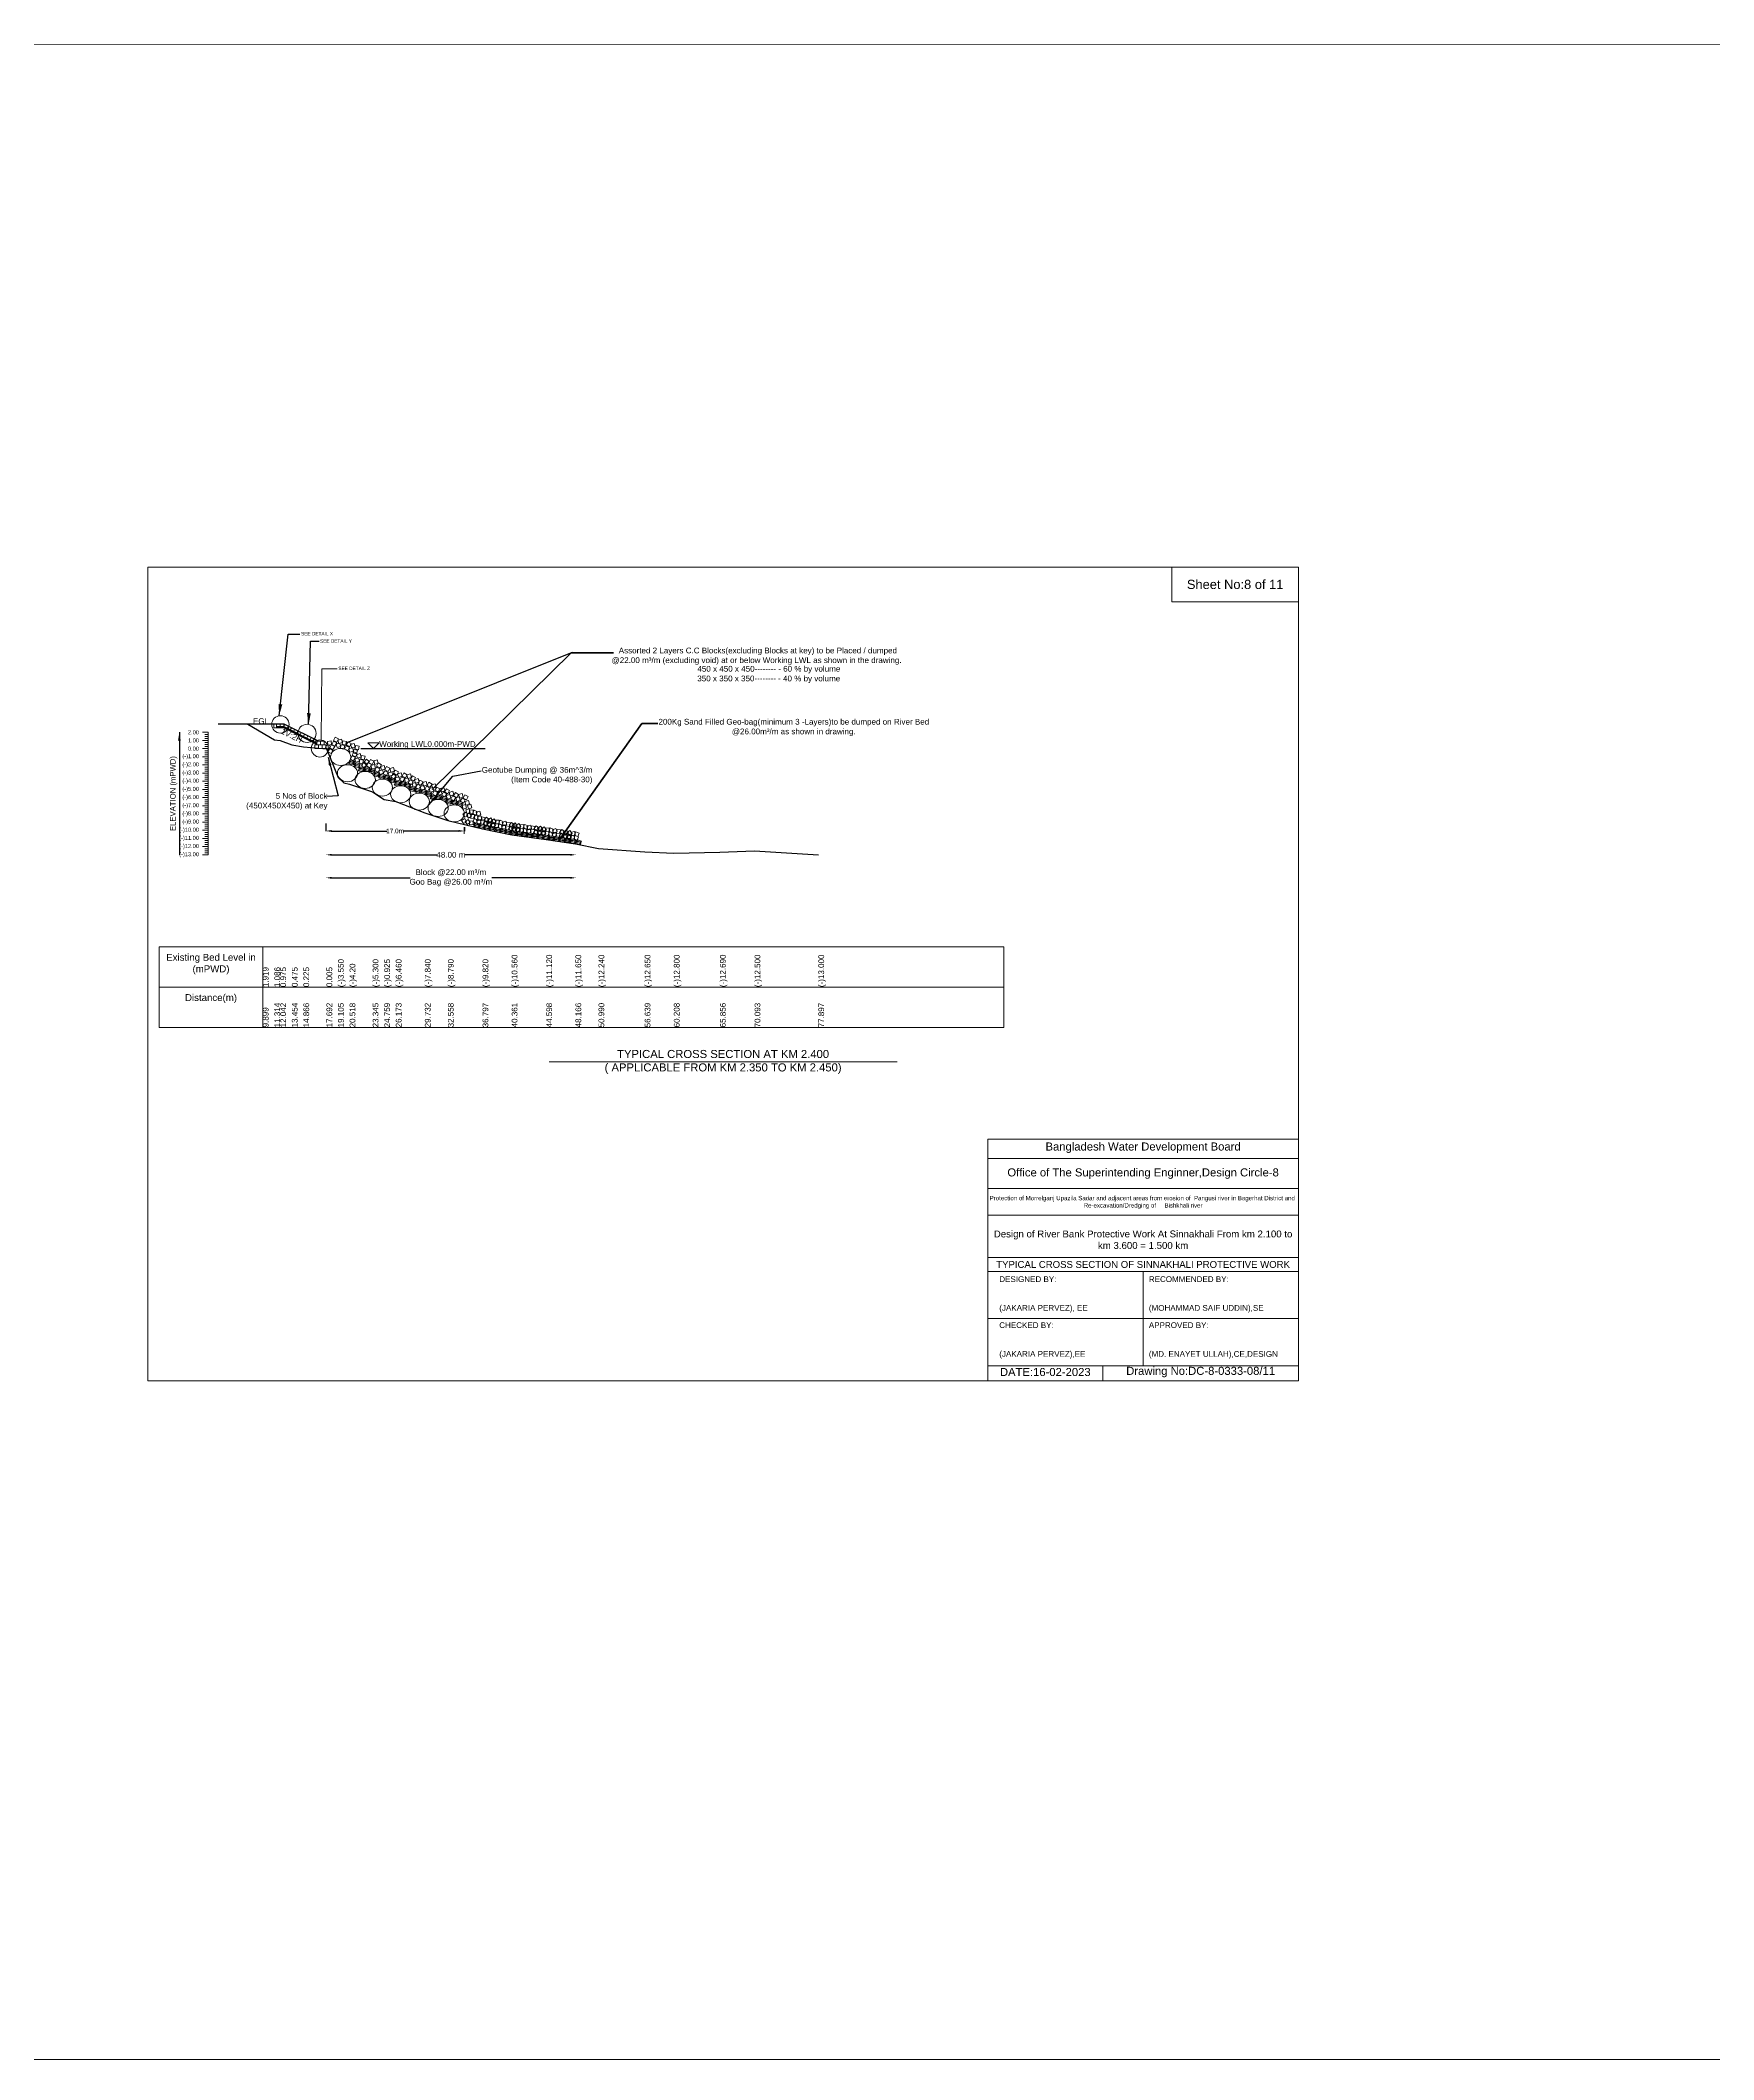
# Model space of a CAD drawing. Header units: inches. Extents: x 66615 to 414904, y -29123 to 90068.
# Drawn here: x 207456 to 221996, y -29123 to -11572 of the extents above; entities that cross this region are included whole.
import ezdxf

# ---------------------------------------------------------------- set-up
doc = ezdxf.new("R2010")
doc.units = ezdxf.units.IN
doc.header["$LTSCALE"] = 7
doc.header["$MEASUREMENT"] = 0
doc.header["$PDMODE"] = 3
for name, color, linetype, lineweight in [('Cross section Data Border', 7, 'Continuous', 9), ('Cross Section Labels', 7, 'Continuous', 9), ('Existing_Bed_Level for Xsection', 7, 'Continuous', 25), ('Long Section Labels', 7, 'Continuous', 9)]:
    doc.layers.add(name, color=color, linetype=linetype, lineweight=lineweight)
doc.styles.get("Standard").update_dxf_attribs({"font": 'arial.ttf'})
doc.dimstyles.new('Appron Lebeling Style', dxfattribs={"dimtxt": 50, "dimasz": 50, "dimexe": 0.18, "dimexo": 0.0625, "dimgap": 0.09, "dimtad": 0, "dimtih": 1, "dimtoh": 1, "dimdec": 4, "dimzin": 0, "dimdsep": 46, "dimtxsty": 'Standard', "dimcen": 0.09, "dimse1": 1, "dimse2": 1, "dimadec": 0, "dimazin": 0, "dimtfac": 1, "dimtdec": 4, "dimtofl": 0, "dimtmove": 0, "dimatfit": 3, "dimfxl": 1, "dimtolj": 1, "dimtzin": 0, "dimarcsym": 0})
doc.dimstyles.get("Standard").update_dxf_attribs({"dimtxt": 0.18, "dimasz": 0.18, "dimexe": 0.18, "dimexo": 0.0625, "dimgap": 0.09, "dimtad": 0, "dimtih": 1, "dimtoh": 1, "dimdec": 4, "dimzin": 0, "dimdsep": 46, "dimtxsty": 'Standard', "dimcen": 0.09, "dimadec": 0, "dimazin": 0, "dimtfac": 1, "dimtdec": 4, "dimtofl": 0, "dimtmove": 0, "dimatfit": 3, "dimfxl": 1, "dimtolj": 1, "dimtzin": 0, "dimarcsym": 0})

# ---------------------------------------------------------------- blocks, each defined once
blk = doc.blocks.new('*D7')
at = {"layer": 'Cross Section Labels', "color": 0, "lineweight": -2}
for p, q in [((209987, -18651), (210900, -18651)), ((212060, -18651), (211147, -18651))]:
    blk.add_line(p, q, dxfattribs=at)
at = {"layer": 'Cross Section Labels', "color": 0}
for points in [[(209987, -18643), (209987, -18659), (209937, -18651)], [(212060, -18643), (212060, -18659), (212110, -18651)]]:
    blk.add_solid(points, dxfattribs=at)
at = {"layer": 'Defpoints', "color": 0}
for p in [(209937, -17728), (212110, -18556), (212110, -18651)]:
    blk.add_point(p, dxfattribs=at)
at = {"layer": 'Cross Section Labels', "color": 0, "insert": (211023, -18651), "char_height": 50, "attachment_point": 5}
blk.add_mtext('\\A1;48.00 m', dxfattribs=at)
blk = doc.blocks.new('*D8')
at = {"layer": 'Cross Section Labels', "color": 0, "lineweight": -2}
for p, q in [((209987, -18851), (210668, -18851)), ((212060, -18851), (211379, -18851))]:
    blk.add_line(p, q, dxfattribs=at)
at = {"layer": 'Cross Section Labels', "color": 0}
for points in [[(209987, -18843), (209987, -18859), (209937, -18851)], [(212060, -18843), (212060, -18859), (212110, -18851)]]:
    blk.add_solid(points, dxfattribs=at)
at = {"layer": 'Defpoints', "color": 0}
for p in [(209937, -17728), (212110, -18556), (212110, -18851)]:
    blk.add_point(p, dxfattribs=at)
at = {"layer": 'Cross Section Labels', "color": 0, "insert": (211023, -18851), "char_height": 50, "attachment_point": 5}
blk.add_mtext('\\A1;Block @22.00 m³/m ^JGoo Bag @26.00 m³/m ', dxfattribs=at)
blk = doc.blocks.new('*D38')
at = {"layer": 'Defpoints', "color": 0}
for p in [(209937, -18378), (211140, -18411), (211140, -18444)]:
    blk.add_point(p, dxfattribs=at)
at = {"layer": 'Long Section Labels', "color": 0, "lineweight": -2}
for p, q in [((209937, -18378), (209937, -18444)), ((211140, -18411), (211140, -18444)), ((209987, -18444), (210466, -18444)), ((211090, -18444), (210611, -18444))]:
    blk.add_line(p, q, dxfattribs=at)
at = {"layer": 'Long Section Labels', "color": 0}
for points in [[(209987, -18435), (209987, -18452), (209937, -18444)], [(211090, -18435), (211090, -18452), (211140, -18444)]]:
    blk.add_solid(points, dxfattribs=at)
at = {"layer": 'Long Section Labels', "color": 0, "insert": (210538, -18444), "char_height": 40, "attachment_point": 5}
blk.add_mtext('\\A1;17.0m', dxfattribs=at)

msp = doc.modelspace()

# ---------------------------------------------------------------- linework, layer by layer
at = {"layer": 'Cross section Data Border'}
msp.add_lwpolyline([(208488.48281, -19451.00002), (215828.98875, -19451.00002), (215828.98875, -20151.00002), (208488.48281, -20151.00002)], close=True, dxfattribs=at)
for points in [[(209388.48281, -19451.00002), (209388.48281, -20151.00002)], [(208488.48281, -19801.00002), (215828.98875, -19801.00002)]]:
    msp.add_lwpolyline(points, dxfattribs=at)
at = {"layer": 'Cross Section Labels'}
for points in [[(208388.48281, -16151.00002), (218388.48281, -16151.00002), (218388.48281, -23222.00002), (208388.48281, -23222.00002)], [(217288.48281, -16151.00002), (218388.48281, -16151.00002), (218388.48281, -16451.00002), (217288.48281, -16451.00002)], [(210349.97586, -17728.00002), (210399.97586, -17678.00002), (210299.97586, -17678.00002)]]:
    msp.add_lwpolyline(points, close=True, dxfattribs=at)
for points in [[(209896.03652, -17649.99531), (209901.95481, -17034.74337), (210034.47737, -17034.87811)], [(211876.48281, -20451.00002), (213388.48281, -20451.00002), (214900.48281, -20451.00002)], [(215688.48281, -23222.00002), (215688.48281, -21122.00002), (218388.48281, -21122.00002)], [(215688.48281, -21292.00002), (218388.48281, -21292.00002)], [(215688.48281, -21552.00002), (218388.48281, -21552.00002)], [(215688.48281, -21782.00002), (218388.48281, -21782.00002)], [(215688.48281, -22152.00002), (218388.48281, -22152.00002)], [(215688.48281, -22272.00002), (218388.48281, -22272.00002)], [(217038.48281, -22272.00002), (217038.48281, -23092.00002)], [(215688.48281, -22682.00002), (218388.48281, -22682.00002)], [(215688.48281, -23092.00002), (218388.48281, -23092.00002)], [(216688.48281, -23092.00002), (216688.48281, -23222.00002)]]:
    msp.add_lwpolyline(points, dxfattribs=at)
for centre, radius in [((209541.23022, -17517.31806), 75.51259), ((209772.93608, -17595.31502), 78.80143), ((209884.42499, -17727.07279), 74.5334)]:
    msp.add_circle(centre, radius, dxfattribs=at)
at = {"layer": 'Existing_Bed_Level for Xsection'}
for points in [[(209575.27543, -17515.00002), (208999.26031, -17515.00002)], [(209258.17992, -17515.00002), (209488.89197, -17650.89402), (209540.57188, -17658.77502), (209640.82597, -17694.27502), (209741.10955, -17712.02502), (209941.73689, -17728.35502), (210042.07176, -17980.05002), (210092.62082, -18026.20961), (210142.41687, -18038.27002), (210343.13036, -18104.30002), (210443.49608, -18169.64562), (210543.8665, -18186.66002), (210796.60043, -18284.64002), (210997.21119, -18352.09002), (211298.18713, -18425.22002), (211551.24059, -18477.76002), (211852.09131, -18517.52002), (212105.43153, -18555.15002), (212305.92252, -18597.04002), (212707.00251, -18626.15002), (212960.38474, -18636.80002), (213361.3878, -18628.99002), (213662.20716, -18615.50002), (214216.33182, -18651.00002)], [(209873.47543, -17664.10002), (209579.77283, -17517.24872), (209575.27543, -17515.00002), (209570.24718, -17515.00002), (209506.34718, -17515.00002)], [(209506.34718, -17536.30002), (209570.24718, -17536.30002), (209857.50043, -17679.92664)], [(209506.34718, -17543.40002), (209568.5711, -17543.40002), (209857.50043, -17687.86468)], [(210239.31156, -17728.00002), (211321.8236, -17728.00002)]]:
    msp.add_lwpolyline(points, dxfattribs=at)
at = {"layer": 'Long Section Labels'}
msp.add_line((211139.53743, -18411.09449), (211139.53743, -18468.89792), dxfattribs=at)
for points in [[(91231.23993, -11571.79148), (269365.10395, -11625.10647), (269365.10395, -29123.34064), (91231.23993, -29123.34064)], [(209506.34718, -17515.00002), (209485.04718, -17515.00002), (209485.04718, -17546.95002), (209506.34718, -17546.95002)], [(209538.29718, -17515.00002), (209506.34718, -17515.00002), (209506.34718, -17536.30002), (209538.29718, -17536.30002)], [(209570.24718, -17515.00002), (209538.29718, -17515.00002), (209538.29718, -17536.30002), (209570.24718, -17536.30002)], [(209608.34978, -17531.53719), (209579.77283, -17517.24872), (209570.24718, -17536.30002), (209598.82413, -17550.58849)], [(209636.92673, -17545.82567), (209608.34978, -17531.53719), (209598.82413, -17550.58849), (209627.40108, -17564.87696)], [(209665.50368, -17560.11414), (209636.92673, -17545.82567), (209627.40108, -17564.87696), (209655.97803, -17579.16544)], [(209694.08063, -17574.40261), (209665.50368, -17560.11414), (209655.97803, -17579.16544), (209684.55498, -17593.45391)], [(209722.65758, -17588.69109), (209694.08063, -17574.40261), (209684.55498, -17593.45391), (209713.13193, -17607.74239)], [(209751.23452, -17602.97956), (209722.65758, -17588.69109), (209713.13193, -17607.74239), (209741.70887, -17622.03086)], [(209779.81147, -17617.26804), (209751.23452, -17602.97956), (209741.70887, -17622.03086), (209770.28582, -17636.31934)], [(209808.38842, -17631.55651), (209779.81147, -17617.26804), (209770.28582, -17636.31934), (209798.86277, -17650.60781)], [(209836.96537, -17645.84499), (209808.38842, -17631.55651), (209798.86277, -17650.60781), (209827.43972, -17664.89629)], [(209865.54232, -17660.13346), (209836.96537, -17645.84499), (209827.43972, -17664.89629), (209856.01667, -17679.18476)], [(209873.47543, -17696.05002), (209841.52543, -17696.05002), (209841.52543, -17728.00002), (209873.47543, -17728.00002)], [(209889.45043, -17664.10002), (209857.50043, -17664.10002), (209857.50043, -17696.05002), (209889.45043, -17696.05002)], [(209905.42543, -17696.05002), (209873.47543, -17696.05002), (209873.47543, -17728.00002), (209905.42543, -17728.00002)], [(209921.40043, -17664.10002), (209889.45043, -17664.10002), (209889.45043, -17696.05002), (209921.40043, -17696.05002)], [(209937.37543, -17696.05002), (209905.42543, -17696.05002), (209905.42543, -17728.00002), (209937.37543, -17728.00002)], [(209975.80453, -17706.80241), (209947.77124, -17691.47475), (209932.44358, -17719.50804), (209960.47687, -17734.8357)], [(209981.92098, -17661.16706), (209950.26424, -17665.48598), (209954.58316, -17697.14272), (209986.2399, -17692.8238)], [(210013.11526, -17708.47248), (209985.08197, -17693.14482), (209969.75431, -17721.17811), (209997.7876, -17736.50577)], [(210030.87992, -17678.59078), (210002.84664, -17663.26312), (209987.51897, -17691.29641), (210015.55226, -17706.62407)], [(210046.06631, -17643.58576), (210018.03303, -17628.2581), (210002.70536, -17656.29139), (210030.73865, -17671.61905)], [(210056.3627, -17679.4377), (210025.6983, -17688.40972), (210034.67033, -17719.07412), (210065.33472, -17710.10209)], [(210071.54909, -17644.43268), (210040.88469, -17653.40471), (210049.85672, -17684.0691), (210080.52111, -17675.09708)], [(210100.56923, -17701.95109), (210069.52255, -17694.40748), (210061.97894, -17725.45416), (210093.02562, -17732.99777)], [(210115.75562, -17666.94607), (210084.70894, -17659.40246), (210077.16533, -17690.44915), (210108.21201, -17697.99275)], [(210141.83299, -17718.63124), (210113.79971, -17703.30358), (210098.47204, -17731.33687), (210126.50533, -17746.66453)], [(210157.01938, -17683.62622), (210128.9861, -17668.29856), (210113.65843, -17696.33185), (210141.69172, -17711.65951)], [(210167.31577, -17719.47815), (210136.65137, -17728.45018), (210145.6234, -17759.11458), (210176.28779, -17750.14255)], [(210182.50216, -17684.47313), (210151.83776, -17693.44516), (210160.80979, -17724.10956), (210191.47418, -17715.13753)], [(210226.70869, -17706.98652), (210195.66201, -17699.44292), (210188.1184, -17730.4896), (210219.16508, -17738.03321)], [(209997.92887, -17743.4775), (209969.89558, -17728.14984), (209954.56792, -17756.18313), (209982.60121, -17771.51079)], [(210193.37267, -17805.86223), (210165.33938, -17790.53457), (210150.01172, -17818.56786), (210178.04501, -17833.89552)], [(210208.55906, -17770.85721), (210180.52577, -17755.52955), (210165.19811, -17783.56284), (210193.2314, -17798.8905)], [(210211.5223, -17741.99154), (210180.47562, -17734.44794), (210172.93201, -17765.49462), (210203.97869, -17773.03823)], [(210218.85544, -17806.70914), (210188.19104, -17815.68117), (210197.16307, -17846.34557), (210227.82747, -17837.37354)], [(210234.04183, -17771.70412), (210203.37743, -17780.67615), (210212.34946, -17811.34055), (210243.01386, -17802.36852)], [(210263.06197, -17829.22253), (210232.01529, -17821.67893), (210224.47169, -17852.72561), (210255.51837, -17860.26922)], [(210278.24836, -17794.21752), (210247.20168, -17786.67391), (210239.65808, -17817.72059), (210270.70476, -17825.2642)], [(210289.86955, -17872.04156), (210266.74093, -17849.99911), (210244.69848, -17873.12773), (210267.82709, -17895.17018)], [(210313.24813, -17840.39486), (210290.11951, -17818.35241), (210268.07706, -17841.48102), (210291.20568, -17863.52347)], [(210333.42124, -17866.02924), (210305.38795, -17850.70158), (210290.06029, -17878.73487), (210318.09358, -17894.06253)], [(210353.34338, -17837.83524), (210325.31009, -17822.50758), (210309.98243, -17850.54087), (210338.01572, -17865.86853)], [(210358.90401, -17866.87615), (210328.23962, -17875.84818), (210337.21164, -17906.51258), (210367.87604, -17897.54055)], [(210383.4352, -17824.87051), (210352.7708, -17833.84254), (210361.74283, -17864.50694), (210392.40722, -17855.53491)], [(210405.70431, -17904.38579), (210377.67102, -17889.05813), (210362.34336, -17917.09142), (210390.37665, -17932.41908)], [(210420.2402, -17868.08909), (210392.20691, -17852.76143), (210376.87925, -17880.79472), (210404.91254, -17896.12238)], [(210442.71104, -17875.70471), (210412.04664, -17884.67674), (210421.01867, -17915.34114), (210451.68307, -17906.36911)], [(210492.28882, -17898.64972), (210464.25553, -17883.32206), (210448.92787, -17911.35535), (210476.96116, -17926.68301)], [(210522.9837, -17892.46373), (210492.3193, -17901.43576), (210501.29133, -17932.10016), (210531.95573, -17923.12813)], [(210428.17515, -17912.00141), (210397.51075, -17920.97344), (210406.48278, -17951.63784), (210437.14717, -17942.66581)], [(210477.75293, -17934.94642), (210449.71964, -17919.61876), (210434.39198, -17947.65205), (210462.42527, -17962.97971)], [(210508.44781, -17928.76043), (210477.78341, -17937.73246), (210486.75544, -17968.39686), (210517.41983, -17959.42483)], [(210546.6751, -17963.32459), (210518.64181, -17947.99693), (210503.31415, -17976.03022), (210531.34744, -17991.35788)], [(210567.76, -17929.44335), (210539.72671, -17914.11569), (210524.39905, -17942.14898), (210552.43234, -17957.47664)], [(210570.00445, -17971.85323), (210539.34006, -17980.82526), (210548.31208, -18011.48966), (210578.97648, -18002.51763)], [(210591.08936, -17937.97199), (210560.42496, -17946.94402), (210569.39699, -17977.60842), (210600.06138, -17968.63639)], [(210621.91115, -17988.54952), (210593.87786, -17973.22185), (210578.5502, -18001.25514), (210606.58349, -18016.5828)], [(210642.99605, -17954.66827), (210614.96276, -17939.34061), (210599.6351, -17967.3739), (210627.66839, -17982.70156)], [(210649.97558, -17981.83785), (210619.31118, -17990.80988), (210628.28321, -18021.47428), (210658.94761, -18012.50225)], [(210671.06048, -17947.95661), (210640.39609, -17956.92864), (210649.36812, -17987.59303), (210680.03251, -17978.62101)], [(210695.19842, -18013.19424), (210667.16513, -17997.86658), (210651.83747, -18025.89987), (210679.87076, -18041.22753)], [(210716.28333, -17979.313), (210688.25004, -17963.98534), (210672.92238, -17992.01863), (210700.95567, -18007.34629)], [(210716.24359, -18022.84259), (210685.57919, -18031.81462), (210694.55122, -18062.47901), (210725.21561, -18053.50699)], [(210737.32849, -17988.96135), (210706.66409, -17997.93338), (210715.63612, -18028.59777), (210746.30052, -18019.62575)], [(210759.54407, -18051.75748), (210731.51078, -18036.42982), (210716.18312, -18064.46311), (210744.21641, -18079.79077)], [(210780.62898, -18017.87624), (210752.59569, -18002.54858), (210737.26803, -18030.58187), (210765.30132, -18045.90953)], [(210786.43897, -18048.55142), (210755.77457, -18057.52345), (210764.7466, -18088.18784), (210795.41099, -18079.21581)], [(210807.52387, -18014.67018), (210776.85947, -18023.64221), (210785.8315, -18054.3066), (210816.4959, -18045.33457)], [(210838.51303, -18069.8703), (210810.47974, -18054.54264), (210795.15208, -18082.57593), (210823.18537, -18097.90359)], [(210859.59794, -18035.98906), (210831.56465, -18020.6614), (210816.23699, -18048.69468), (210844.27027, -18064.02235)], [(210865.40792, -18066.66423), (210834.74353, -18075.63626), (210843.71555, -18106.30066), (210874.37995, -18097.32863)], [(210886.49283, -18032.78299), (210855.82843, -18041.75502), (210864.80046, -18072.41942), (210895.46485, -18063.44739)], [(210928.03833, -18076.88937), (210900.00504, -18061.5617), (210884.67738, -18089.59499), (210912.71067, -18104.92265)], [(210961.9491, -18064.56505), (210931.2847, -18073.53708), (210940.25673, -18104.20147), (210970.92113, -18095.22945)], [(211011.68341, -18091.72687), (210983.65012, -18076.39921), (210968.32246, -18104.4325), (210996.35575, -18119.76016)], [(210906.95342, -18110.77061), (210878.92013, -18095.44294), (210863.59247, -18123.47623), (210891.62576, -18138.80389)], [(210936.77284, -18092.95733), (210906.10844, -18101.92936), (210915.08047, -18132.59375), (210945.74487, -18123.62172)], [(210986.50715, -18120.11915), (210958.47386, -18104.79149), (210943.1462, -18132.82478), (210971.17949, -18148.15244)], [(211013.98681, -18127.43043), (210983.32241, -18136.40246), (210992.29444, -18167.06685), (211022.95884, -18158.09483)], [(211039.16307, -18099.03815), (211008.49867, -18108.01018), (211017.4707, -18138.67458), (211048.1351, -18129.70255)], [(211064.89134, -18154.00798), (211036.85805, -18138.68032), (211021.53039, -18166.71361), (211049.56368, -18182.04127)], [(211090.06759, -18125.6157), (211062.03431, -18110.28804), (211046.70664, -18138.32133), (211074.73993, -18153.64899)], [(211095.88097, -18146.71205), (211065.21657, -18155.68408), (211074.1886, -18186.34848), (211104.853, -18177.37645)], [(211121.05723, -18118.31977), (211090.39283, -18127.2918), (211099.36486, -18157.9562), (211130.02926, -18148.98417)], [(211148.27147, -18173.1708), (211120.23818, -18157.84314), (211104.91052, -18185.87643), (211132.94381, -18201.20409)], [(211150.48408, -18214.51902), (211119.81968, -18223.49104), (211128.79171, -18254.15544), (211159.4561, -18245.18341)], [(211173.44773, -18144.77852), (211145.41444, -18129.45086), (211130.08678, -18157.48415), (211158.12007, -18172.81181)], [(211175.57157, -18178.4046), (211144.90717, -18187.37662), (211153.8792, -18218.04102), (211184.5436, -18209.06899)], [(211182.89034, -18251.98805), (211152.22594, -18260.96007), (211161.19797, -18291.62447), (211191.86236, -18282.65244)], [(211196.61717, -18212.15971), (211165.95278, -18221.13173), (211174.92481, -18251.79613), (211205.5892, -18242.8241)], [(211143.345, -18336.02301), (211116.05093, -18352.63133), (211132.65925, -18379.92539), (211159.95332, -18363.31708)], [(211154.74089, -18280.53366), (211127.44682, -18297.14198), (211144.05514, -18324.43605), (211171.34921, -18307.82773)], [(211191.00425, -18370.8432), (211174.3742, -18343.56236), (211147.09336, -18360.19241), (211163.72341, -18387.47325)], [(211202.40014, -18315.35385), (211185.77009, -18288.07301), (211158.48925, -18304.70306), (211175.1193, -18331.9839)], [(211215.68837, -18356.71322), (211183.74729, -18357.46854), (211184.50261, -18389.40961), (211216.44368, -18388.65429)], [(211216.89614, -18260.73968), (211184.95507, -18261.49499), (211185.71039, -18293.43607), (211217.65146, -18292.68075)], [(211227.08426, -18301.22387), (211195.14319, -18301.97919), (211195.8985, -18333.92026), (211227.83957, -18333.16494)], [(211254.03042, -18278.27866), (211225.99714, -18262.951), (211210.66947, -18290.98429), (211238.70276, -18306.31195)], [(211256.67493, -18349.80954), (211228.64164, -18334.48188), (211213.31398, -18362.51517), (211241.34727, -18377.84283)], [(211264.21854, -18318.76285), (211236.18525, -18303.43519), (211220.85759, -18331.46848), (211248.89088, -18346.79614)], [(211274.24282, -18272.35687), (211243.57842, -18281.3289), (211252.55045, -18311.9933), (211283.21484, -18303.02127)], [(211276.88732, -18343.88775), (211246.22293, -18352.85977), (211255.19495, -18383.52417), (211285.85935, -18374.55214)], [(211284.43093, -18312.84106), (211253.76653, -18321.81309), (211262.73856, -18352.47749), (211293.40296, -18343.50546)], [(211316.38297, -18359.49802), (211285.33628, -18351.95442), (211277.79268, -18383.0011), (211308.83936, -18390.54471)], [(211323.92657, -18328.45134), (211292.87989, -18320.90774), (211285.33628, -18351.95442), (211316.38297, -18359.49802)], [(211349.11047, -18376.5097), (211325.25353, -18355.25766), (211304.00149, -18379.1146), (211327.85843, -18400.36664)], [(211355.60554, -18345.22686), (211331.74861, -18323.97482), (211310.49657, -18347.83175), (211334.3535, -18369.08379)], [(211362.44034, -18362.18874), (211335.72034, -18379.70571), (211353.23731, -18406.42571), (211379.95731, -18388.90874)], [(211368.93542, -18330.90589), (211342.21542, -18348.42286), (211359.73238, -18375.14286), (211386.45238, -18357.62589)], [(211411.24381, -18395.3862), (211393.70558, -18368.68016), (211366.99953, -18386.21839), (211384.53777, -18412.92444)], [(211417.73889, -18364.10335), (211400.20065, -18337.39731), (211373.49461, -18354.93555), (211391.03284, -18381.64159)], [(211435.4387, -18380.43396), (211403.54111, -18382.26319), (211405.37034, -18414.16079), (211437.26793, -18412.33155)], [(211441.93377, -18349.15111), (211410.03618, -18350.98035), (211411.86542, -18382.87794), (211443.76301, -18381.0487)], [(211473.1419, -18396.714), (211444.60892, -18382.33792), (211430.23284, -18410.87089), (211458.76582, -18425.24697)], [(211479.63697, -18365.43115), (211451.10399, -18351.05507), (211436.72791, -18379.58805), (211465.26089, -18393.96413)], [(211493.14367, -18390.1157), (211462.7984, -18400.11406), (211472.79676, -18430.45933), (211503.14203, -18420.46097)], [(211499.63874, -18358.83286), (211469.29348, -18368.83121), (211479.29183, -18399.17648), (211509.6371, -18389.17813)], [(211533.14202, -18404.3887), (211501.85917, -18397.89363), (211495.3641, -18429.17648), (211526.64695, -18435.67155)], [(211539.6371, -18373.10586), (211508.35425, -18366.61078), (211501.85917, -18397.89363), (211533.14202, -18404.3887)], [(211568.0904, -18421.97522), (211544.23346, -18400.72318), (211522.98142, -18424.58011), (211546.83835, -18445.83215)], [(211574.58547, -18390.69237), (211550.72854, -18369.44033), (211529.4765, -18393.29726), (211553.33343, -18414.5493)], [(211576.20375, -18405.63185), (211550.8387, -18425.05907), (211570.26592, -18450.42412), (211595.63097, -18430.9969)], [(211580.38982, -18373.95727), (211555.02477, -18393.38449), (211574.45199, -18418.74954), (211599.81704, -18399.32232)], [(211627.30791, -18435.16513), (211607.8605, -18409.81557), (211582.51093, -18429.26298), (211601.95834, -18454.61255)], [(211631.49398, -18403.49055), (211612.04657, -18378.14098), (211586.697, -18397.58839), (211606.14441, -18422.93796)], [(211650.3425, -18418.48072), (211618.6646, -18422.64163), (211622.82551, -18454.31953), (211654.50341, -18450.15862)], [(211654.52857, -18386.80613), (211622.85067, -18390.96704), (211627.01158, -18422.64494), (211658.68948, -18418.48403)], [(211689.13696, -18431.95516), (211659.62755, -18419.70782), (211647.38022, -18449.21723), (211676.88963, -18461.46456)], [(211693.32303, -18400.28057), (211663.81362, -18388.03323), (211651.56628, -18417.54264), (211681.07569, -18429.78998)], [(211708.60166, -18423.90941), (211679.07032, -18436.10378), (211691.26469, -18465.63511), (211720.79603, -18453.44074)], [(211712.78773, -18392.23482), (211683.25639, -18404.42919), (211695.45076, -18433.96053), (211724.9821, -18421.76616)], [(211753.72415, -18403.53948), (211722.04957, -18399.35342), (211717.8635, -18431.028), (211749.53809, -18435.21407)], [(211789.8669, -18418.51868), (211764.51729, -18399.07133), (211745.06993, -18424.42094), (211770.41954, -18443.86829)], [(211802.11191, -18403.25974), (211776.74686, -18422.68696), (211796.17408, -18448.05201), (211821.53913, -18428.62479)], [(211853.21607, -18432.79302), (211833.76866, -18407.44345), (211808.41909, -18426.89087), (211827.8665, -18452.24044)], [(211876.25066, -18416.10861), (211844.57276, -18420.26952), (211848.73367, -18451.94742), (211880.41157, -18447.78651)], [(211916.44923, -18430.60539), (211887.14031, -18417.88573), (211874.42065, -18447.19465), (211903.72957, -18459.91431)], [(211936.04063, -18422.87327), (211906.31726, -18434.59181), (211918.0358, -18464.31518), (211947.75917, -18452.59664)], [(211749.53809, -18435.21407), (211717.8635, -18431.028), (211713.67743, -18462.70259), (211745.35202, -18466.88865)], [(211785.68083, -18450.19327), (211760.33122, -18430.74591), (211740.88386, -18456.09552), (211766.23347, -18475.54288)], [(211797.92584, -18434.93433), (211772.5608, -18454.36155), (211791.98802, -18479.7266), (211817.35306, -18460.29938)], [(211849.03001, -18464.46761), (211829.58259, -18439.11804), (211804.23302, -18458.56545), (211823.68044, -18483.91502)], [(211872.0646, -18447.78319), (211840.3867, -18451.9441), (211844.54761, -18483.622), (211876.22551, -18479.46109)], [(211911.75503, -18462.20867), (211882.44611, -18449.489), (211869.72644, -18478.79792), (211899.03536, -18491.51758)], [(211931.34642, -18454.47655), (211901.62306, -18466.19509), (211913.3416, -18495.91845), (211943.06496, -18484.19991)], [(211972.09602, -18466.43717), (211940.49275, -18461.74297), (211935.79854, -18493.34624), (211967.40182, -18498.04045)], [(211976.79023, -18434.8339), (211945.18696, -18430.13969), (211940.49275, -18461.74297), (211972.09602, -18466.43717)], [(212007.99355, -18481.99487), (211982.95952, -18462.14292), (211963.10757, -18487.17695), (211988.14159, -18507.0289)], [(212012.68775, -18450.3916), (211987.65373, -18430.53965), (211967.80177, -18455.57367), (211992.8358, -18475.42563)], [(212020.48203, -18466.93455), (211994.80827, -18485.95192), (212013.82563, -18511.62568), (212039.4994, -18492.60832)], [(212025.17624, -18435.33128), (211999.50247, -18454.34864), (212018.51983, -18480.02241), (212044.1936, -18461.00505)], [(212071.10531, -18497.28473), (212052.06751, -18471.62611), (212026.4089, -18490.66392), (212045.4467, -18516.32253)], [(212075.79952, -18465.68146), (212056.76172, -18440.02284), (212031.1031, -18459.06064), (212050.1409, -18484.71926)], [(212094.40488, -18480.97239), (212062.66424, -18484.62403), (212066.31588, -18516.36467), (212098.05652, -18512.71303)], [(212099.09908, -18449.36912), (212067.35845, -18453.02076), (212071.01009, -18484.7614), (212102.75072, -18481.10975)], [(212132.97794, -18495.06811), (212103.66903, -18482.34845), (212090.94936, -18511.65736), (212120.25828, -18524.37703)], [(212137.67215, -18463.46484), (212108.36323, -18450.74517), (212095.64357, -18480.05409), (212124.95249, -18492.77375)]]:
    msp.add_lwpolyline(points, close=True, dxfattribs=at)
for points in [[(208913.33217, -17586.00002), (208863.33217, -17586.00002)], [(208913.33217, -17657.00002), (208863.33217, -17657.00002)], [(208913.33217, -17603.75002), (208883.33217, -17603.75002)], [(208913.33217, -17621.50002), (208883.33217, -17621.50002)], [(208913.33217, -17639.25002), (208883.33217, -17639.25002)], [(208913.33217, -17674.75002), (208883.33217, -17674.75002)], [(208913.33217, -17692.50002), (208883.33217, -17692.50002)], [(208913.33217, -17710.25002), (208883.33217, -17710.25002)], [(208913.33217, -18651.00002), (208913.33217, -18580.00002), (208913.33217, -18509.00002), (208913.33217, -18438.00002), (208913.33217, -18367.00002), (208913.33217, -18296.00002), (208913.33217, -18225.00002), (208913.33217, -18154.00002), (208913.33217, -18083.00002), (208913.33217, -18012.00002), (208913.33217, -17941.00002), (208913.33217, -17870.00002), (208913.33217, -17799.00002), (208913.33217, -17728.00002), (208913.33217, -17657.00002), (208913.33217, -17586.00002)], [(208913.33217, -17728.00002), (208863.33217, -17728.00002)], [(208913.33217, -17799.00002), (208863.33217, -17799.00002)], [(208913.33217, -17870.00002), (208863.33217, -17870.00002)], [(208913.33217, -17745.75002), (208883.33217, -17745.75002)], [(208913.33217, -17763.50002), (208883.33217, -17763.50002)], [(208913.33217, -17781.25002), (208883.33217, -17781.25002)], [(208913.33217, -17816.75002), (208883.33217, -17816.75002)], [(208913.33217, -17834.50002), (208883.33217, -17834.50002)], [(208913.33217, -17852.25002), (208883.33217, -17852.25002)], [(208913.33217, -17887.75002), (208883.33217, -17887.75002)], [(208913.33217, -17941.00002), (208863.33217, -17941.00002)], [(208913.33217, -18012.00002), (208863.33217, -18012.00002)], [(208913.33217, -17905.50002), (208883.33217, -17905.50002)], [(208913.33217, -17923.25002), (208883.33217, -17923.25002)], [(208913.33217, -17958.75002), (208883.33217, -17958.75002)], [(208913.33217, -17976.50002), (208883.33217, -17976.50002)], [(208913.33217, -17994.25002), (208883.33217, -17994.25002)], [(208913.33217, -18029.75002), (208883.33217, -18029.75002)], [(208913.33217, -18047.50002), (208883.33217, -18047.50002)], [(208913.33217, -18065.25002), (208883.33217, -18065.25002)], [(208913.33217, -18083.00002), (208863.33217, -18083.00002)], [(208913.33217, -18154.00002), (208863.33217, -18154.00002)], [(208913.33217, -18225.00002), (208863.33217, -18225.00002)], [(208913.33217, -18100.75002), (208883.33217, -18100.75002)], [(208913.33217, -18118.50002), (208883.33217, -18118.50002)], [(208913.33217, -18136.25002), (208883.33217, -18136.25002)], [(208913.33217, -18171.75002), (208883.33217, -18171.75002)], [(208913.33217, -18189.50002), (208883.33217, -18189.50002)], [(208913.33217, -18207.25002), (208883.33217, -18207.25002)], [(208913.33217, -18242.75002), (208883.33217, -18242.75002)], [(208913.33217, -18296.00002), (208863.33217, -18296.00002)], [(208913.33217, -18367.00002), (208863.33217, -18367.00002)], [(208913.33217, -18260.50002), (208883.33217, -18260.50002)], [(208913.33217, -18278.25002), (208883.33217, -18278.25002)], [(208913.33217, -18313.75002), (208883.33217, -18313.75002)], [(208913.33217, -18331.50002), (208883.33217, -18331.50002)], [(208913.33217, -18349.25002), (208883.33217, -18349.25002)], [(208913.33217, -18384.75002), (208883.33217, -18384.75002)], [(208913.33217, -18402.50002), (208883.33217, -18402.50002)], [(208913.33217, -18420.25002), (208883.33217, -18420.25002)], [(208913.33217, -18438.00002), (208863.33217, -18438.00002)], [(208913.33217, -18509.00002), (208863.33217, -18509.00002)], [(208913.33217, -18580.00002), (208863.33217, -18580.00002)], [(208913.33217, -18455.75002), (208883.33217, -18455.75002)], [(208913.33217, -18473.50002), (208883.33217, -18473.50002)], [(208913.33217, -18491.25002), (208883.33217, -18491.25002)], [(208913.33217, -18526.75002), (208883.33217, -18526.75002)], [(208913.33217, -18544.50002), (208883.33217, -18544.50002)], [(208913.33217, -18562.25002), (208883.33217, -18562.25002)], [(208913.33217, -18597.75002), (208883.33217, -18597.75002)], [(208913.33217, -18651.00002), (208863.33217, -18651.00002)], [(208913.33217, -18615.50002), (208883.33217, -18615.50002)], [(208913.33217, -18633.25002), (208883.33217, -18633.25002)]]:
    msp.add_lwpolyline(points, dxfattribs=at)
for centre, major_axis, ratio in [((210065.06243, -17800.55179), (88, 0), 0.84), ((210124.44059, -17941.41355), (88, 0), 0.84), ((210158.8464, -17859.40133), (22.96075, -5.57892), 0.255), ((210161.69621, -17847.67258), (22.96075, -5.57892), 0.255), ((210164.54602, -17835.94383), (22.96075, -5.57892), 0.255), ((210205.70995, -17883.43927), (22.96075, -5.57892), 0.255), ((210208.55976, -17871.71052), (22.96075, -5.57892), 0.255), ((210211.40957, -17859.98178), (22.96075, -5.57892), 0.255), ((210243.5531, -17907.82521), (22.96075, -5.57892), 0.255), ((210246.40291, -17896.09647), (22.96075, -5.57892), 0.255), ((210293.72809, -17907.26346), (22.96075, -5.57892), 0.255), ((210296.57789, -17895.53471), (22.96075, -5.57892), 0.255), ((210342.41352, -17910.46064), (22.96075, -5.57892), 0.255), ((210278.70252, -17999.46619), (88, 0), 0.84), ((210240.70329, -17919.55396), (22.96075, -5.57892), 0.255), ((210290.87828, -17918.99221), (22.96075, -5.57892), 0.255), ((210336.71391, -17933.91814), (22.96075, -5.57892), 0.255), ((210339.56372, -17922.18939), (22.96075, -5.57892), 0.255), ((210427.463, -18065.96845), (88, 0), 0.84), ((210376.15976, -17964.70797), (22.96075, -5.57892), 0.255), ((210379.00957, -17952.97923), (22.96075, -5.57892), 0.255), ((210381.85938, -17941.25048), (22.96075, -5.57892), 0.255), ((210418.59723, -17984.1971), (22.96075, -5.57892), 0.255), ((210421.44703, -17972.46835), (22.96075, -5.57892), 0.255), ((210424.29684, -17960.7396), (22.96075, -5.57892), 0.255), ((210465.42419, -17992.47991), (22.96075, -5.57892), 0.255), ((210468.27399, -17980.75116), (22.96075, -5.57892), 0.255), ((210471.1238, -17969.02241), (22.96075, -5.57892), 0.255), ((210510.29966, -18014.89227), (22.96075, -5.57892), 0.255), ((210513.14946, -18003.16352), (22.96075, -5.57892), 0.255), ((210515.99927, -17991.43477), (22.96075, -5.57892), 0.255), ((210586.78322, -18124.47027), (88, 0), 0.84), ((210553.22499, -18044.12568), (22.96075, -5.57892), 0.255), ((210556.0748, -18032.39693), (22.96075, -5.57892), 0.255), ((210558.9246, -18020.66819), (22.96075, -5.57892), 0.255), ((210600.99111, -18043.96158), (22.96075, -5.57892), 0.255), ((210603.84091, -18032.23283), (22.96075, -5.57892), 0.255), ((210606.69072, -18020.50408), (22.96075, -5.57892), 0.255), ((210645.45866, -18059.45821), (22.96075, -5.57892), 0.255), ((210648.30847, -18047.72946), (22.96075, -5.57892), 0.255), ((210651.15827, -18036.00072), (22.96075, -5.57892), 0.255), ((210687.55375, -18078.76342), (22.96075, -5.57892), 0.255), ((210690.40356, -18067.03467), (22.96075, -5.57892), 0.255), ((210738.37024, -18083.91277), (22.96075, -5.57892), 0.255), ((210748.03324, -18188.24678), (88, 0), 0.84), ((210684.70395, -18090.49217), (22.96075, -5.57892), 0.255), ((210732.67063, -18107.37027), (22.96075, -5.57892), 0.255), ((210735.52044, -18095.64152), (22.96075, -5.57892), 0.255), ((210784.6582, -18114.62885), (22.96075, -5.57892), 0.255), ((210787.50801, -18102.9001), (22.96075, -5.57892), 0.255), ((210790.35781, -18091.17135), (22.96075, -5.57892), 0.255), ((210828.5132, -18134.0979), (22.96075, -5.57892), 0.255), ((210831.36301, -18122.36915), (22.96075, -5.57892), 0.255), ((210834.21282, -18110.6404), (22.96075, -5.57892), 0.255), ((210912.3528, -18244.00357), (88, 0), 0.84), ((210866.88709, -18163.90989), (22.96075, -5.57892), 0.255), ((210869.7369, -18152.18114), (22.96075, -5.57892), 0.255), ((210872.58671, -18140.45239), (22.96075, -5.57892), 0.255), ((210915.13024, -18163.30934), (22.96075, -5.57892), 0.255), ((210917.98005, -18151.5806), (22.96075, -5.57892), 0.255), ((210920.82985, -18139.85185), (22.96075, -5.57892), 0.255), ((210963.0068, -18176.02135), (22.96075, -5.57892), 0.255), ((210965.85661, -18164.29261), (22.96075, -5.57892), 0.255), ((210968.70642, -18152.56386), (22.96075, -5.57892), 0.255), ((211051.53743, -18290.81653), (88, 0), 0.84), ((211004.21713, -18202.65649), (22.96075, -5.57892), 0.255), ((211007.06694, -18190.92774), (22.96075, -5.57892), 0.255), ((211009.91674, -18179.199), (22.96075, -5.57892), 0.255), ((211049.06346, -18208.70965), (22.96075, -5.57892), 0.255), ((211051.91327, -18196.9809), (22.96075, -5.57892), 0.255), ((211054.76308, -18185.25215), (22.96075, -5.57892), 0.255), ((211098.77294, -18219.23323), (22.96075, -5.57892), 0.255), ((211101.62274, -18207.50449), (22.96075, -5.57892), 0.255), ((211104.47255, -18195.77574), (22.96075, -5.57892), 0.255), ((211243.73344, -18405.77847), (22.96075, -5.57892), 0.255), ((211246.58325, -18394.04972), (22.96075, -5.57892), 0.255), ((211249.43305, -18382.32098), (22.96075, -5.57892), 0.255), ((211289.65493, -18416.9363), (22.96075, -5.57892), 0.255), ((211292.50474, -18405.20756), (22.96075, -5.57892), 0.255), ((211295.35455, -18393.47881), (22.96075, -5.57892), 0.255), ((211335.65194, -18426.83491), (23.1354, -4.80347), 0.255), ((211338.10564, -18415.01694), (23.1354, -4.80347), 0.255), ((211340.55933, -18403.19898), (23.1354, -4.80347), 0.255), ((211381.92275, -18436.44184), (23.1354, -4.80347), 0.255), ((211384.37644, -18424.62388), (23.1354, -4.80347), 0.255), ((211386.83014, -18412.80591), (23.1354, -4.80347), 0.255), ((211430.64725, -18434.23081), (23.1354, -4.80347), 0.255), ((211433.10094, -18422.41285), (23.1354, -4.80347), 0.255), ((211479.37175, -18432.01979), (23.1354, -4.80347), 0.255), ((211428.19355, -18446.04878), (23.1354, -4.80347), 0.255), ((211474.46436, -18455.65571), (23.1354, -4.80347), 0.255), ((211476.91806, -18443.83775), (23.1354, -4.80347), 0.255), ((211520.73517, -18465.26265), (23.1354, -4.80347), 0.255), ((211523.18886, -18453.44469), (23.1354, -4.80347), 0.255), ((211525.64256, -18441.62672), (23.1354, -4.80347), 0.255), ((211566.75189, -18473.72249), (23.42512, -3.09583), 0.255), ((211568.33329, -18461.75654), (23.42512, -3.09583), 0.255), ((211569.91469, -18449.79058), (23.42512, -3.09583), 0.255), ((211613.60212, -18479.91415), (23.42512, -3.09583), 0.255), ((211615.18352, -18467.9482), (23.42512, -3.09583), 0.255), ((211616.76492, -18455.98224), (23.42512, -3.09583), 0.255), ((211660.45235, -18486.10581), (23.42512, -3.09583), 0.255), ((211662.03375, -18474.13986), (23.42512, -3.09583), 0.255), ((211663.61516, -18462.1739), (23.42512, -3.09583), 0.255), ((211707.30258, -18492.29747), (23.42512, -3.09583), 0.255), ((211708.88398, -18480.33152), (23.42512, -3.09583), 0.255), ((211710.46539, -18468.36556), (23.42512, -3.09583), 0.255), ((211754.15281, -18498.48913), (23.42512, -3.09583), 0.255), ((211755.73421, -18486.52317), (23.42512, -3.09583), 0.255), ((211757.31562, -18474.55722), (23.42512, -3.09583), 0.255), ((211801.00304, -18504.68079), (23.42512, -3.09583), 0.255), ((211802.58444, -18492.71483), (23.42512, -3.09583), 0.255), ((211804.16585, -18480.74888), (23.42512, -3.09583), 0.255), ((211847.85327, -18510.87245), (23.42512, -3.09583), 0.255), ((211849.43467, -18498.90649), (23.42512, -3.09583), 0.255), ((211851.01608, -18486.94054), (23.42512, -3.09583), 0.255), ((211894.70533, -18517.7485), (23.37238, -3.47163), 0.255), ((211896.4787, -18505.80948), (23.37238, -3.47163), 0.255), ((211898.25206, -18493.87047), (23.37238, -3.47163), 0.255), ((211941.45008, -18524.69175), (23.37238, -3.47163), 0.255), ((211943.22345, -18512.75273), (23.37238, -3.47163), 0.255), ((211944.99682, -18500.81372), (23.37238, -3.47163), 0.255), ((211988.19484, -18531.635), (23.37238, -3.47163), 0.255), ((211989.9682, -18519.69599), (23.37238, -3.47163), 0.255), ((211991.74157, -18507.75697), (23.37238, -3.47163), 0.255), ((212034.93959, -18538.57825), (23.37238, -3.47163), 0.255), ((212036.71296, -18526.63924), (23.37238, -3.47163), 0.255), ((212038.48632, -18514.70022), (23.37238, -3.47163), 0.255), ((212081.68434, -18545.52151), (23.37238, -3.47163), 0.255), ((212083.45771, -18533.58249), (23.37238, -3.47163), 0.255), ((212085.23108, -18521.64348), (23.37238, -3.47163), 0.255), ((212128.54678, -18553.81433), (23.12934, -4.83258), 0.255), ((212131.01534, -18541.99946), (23.12934, -4.83258), 0.255), ((212133.4839, -18530.18459), (23.12934, -4.83258), 0.255)]:
    msp.add_ellipse(centre, major_axis=major_axis, ratio=ratio, dxfattribs=at)

# ---------------------------------------------------------------- texts
at = {"layer": 'Cross section Data Border', "char_height": 60, "width": 800, "attachment_point": 5}
for s, insert in [('Existing Bed Level in (mPWD)', (208938.48281, -19601.00002)), ('Distance(m)', (208938.48281, -19901.00002))]:
    msp.add_mtext(s, dxfattribs=dict(at, insert=insert))
at = {"layer": 'Cross Section Labels'}
for s, height, p in [('SEE DETAIL X', 29.5, (209721.37672, -16743.47076)), ('SEE DETAIL Y', 29.5, (209886.1886, -16807.21319)), (' Assorted 2 Layers C.C Blocks(excluding Blocks at key) to be Placed / dumped', 50, (212461.96193, -16899.896)), ('SEE DETAIL Z', 29.5, (210045.11284, -17045.3206)), ('@22.00 m³/m (excluding void) at or below Working LWL as shown in the drawing.', 50, (212419.38008, -16984.1502)), ('450 x 450 x 450-------- - 60 %%% by volume', 50, (213165.25119, -17058.90961)), ('350 x 350 x 350-------- - 40 %%% by volume', 50, (213164.228, -17143.09561)), ('200Kg Sand Filled Geo-bag(minimum 3 -Layers)to be dumped on River Bed', 50, (212826.80862, -17519.25252)), ('@26.00m³/m as shown in drawing.', 50, (213464.64968, -17603.50672))]:
    msp.add_text(s, height=height, dxfattribs=at).set_placement(p)
for s, insert, char_height, attachment_point in [('Sheet No:8 of 11', (217838.48281, -16301.00002), 80, 5), ('EGL', (209442.44718, -17515.00002), 50, 9), ('Working LWL0.000m-PWD', (210399.97586, -17728.00002), 50, 7), ('Geotube Dumping @ 36m^ 3/m\\P(Item Code 40-488-30)', (212253.15912, -18035.99192), 50, 9), ('5 Nos of Block ^J(450X450X450) at Key', (209950.71475, -18188.56634), 50, 6), ('TYPICAL CROSS SECTION AT KM 2.400^J( APPLICABLE FROM KM 2.350 TO KM 2.450)', (213388.48281, -20451.00002), 70, 5), ('Bangladesh Water Development Board', (217038.48281, -21197.00002), 70, 5), ('Office of The Superintending Enginner,Design Circle-8', (217038.48281, -21422.00002), 70, 5)]:
    msp.add_mtext(s, dxfattribs=dict(at, insert=insert, char_height=char_height, attachment_point=attachment_point))
at = {"layer": 'Cross Section Labels', "insert": (209649.92435, -17592.01468), "char_height": 50, "attachment_point": 2, "rotation": 333.434948823}
msp.add_mtext('1V:2H', dxfattribs=at)
at = {"layer": 'Cross Section Labels'}
for s, insert, char_height, width, attachment_point in [('Protection of Morrelganj Upazila Sadar and adjacent areas from erosion of  Pangusi river in Bagerhat District and  Re-excavation/Dredging of     Bishkhali river', (217038.48281, -21672.00002), 38, 2800, 5), ('Design of River Bank Protective Work At Sinnakhali From km 2.100 to km 3.600 = 1.500 km', (217038.48281, -21997.00002), 60, 2700, 5), ('TYPICAL CROSS SECTION OF SINNAKHALI PROTECTIVE WORK', (217038.48281, -22212.00002), 59.5765532, 2800, 5), ('DESIGNED BY:^J^J^J(JAKARIA PERVEZ), EE', (215788.48281, -22472.00002), 50, 1400, 4), ('RECOMMENDED BY:^J^J^J(MOHAMMAD SAIF UDDIN),SE', (217088.48281, -22472.00002), 50, 1400, 4), ('CHECKED BY:^J^J^J(JAKARIA PERVEZ),EE', (215788.48281, -22872.00002), 50, 1400, 4), ('APPROVED BY:^J^J^J(MD. ENAYET ULLAH),CE,DESIGN', (217088.48281, -22872.00002), 50, 1400, 4), ('DATE:16-02-2023', (216188.48281, -23147.00002), 70, 1400, 5), ('Drawing No:DC-8-0333-08/11', (217538.48281, -23147.00002), 70, 2200, 5)]:
    msp.add_mtext(s, dxfattribs=dict(at, insert=insert, char_height=char_height, width=width, attachment_point=attachment_point))
at = {"layer": 'Long Section Labels', "char_height": 35, "attachment_point": 6}
for s, insert in [('0.00', (208833.33217, -17728.00002)), ('2.00', (208833.33217, -17586.00002)), ('1.00', (208833.33217, -17657.00002)), ('(-)1.00', (208833.33217, -17799.00002)), ('(-)2.00', (208833.33217, -17870.00002)), ('(-)3.00', (208833.33217, -17941.00002)), ('(-)4.00', (208833.33217, -18012.00002)), ('(-)5.00', (208833.33217, -18083.00002)), ('(-)6.00', (208833.33217, -18154.00002)), ('(-)7.00', (208833.33217, -18225.00002)), ('(-)10.00', (208833.33217, -18438.00002)), ('(-)8.00', (208833.33217, -18296.00002)), ('(-)9.00', (208833.33217, -18367.00002)), ('(-)11.00', (208833.33217, -18509.00002)), ('(-)12.00', (208833.33217, -18580.00002)), ('(-)13.00', (208833.33217, -18651.00002))]:
    msp.add_mtext(s, dxfattribs=dict(at, insert=insert))
at = {"layer": 'Long Section Labels', "rotation": 90}
for s, insert, char_height, attachment_point in [('ELEVATION (mPWD)', (208613.33217, -18118.50002), 48, 5), ('1.919', (209388.48281, -19801.00002), 50, 1), ('1.086', (209488.89197, -19801.00002), 50, 1), ('0.975', (209540.57188, -19801.00002), 50, 1), ('0.475', (209640.82597, -19801.00002), 50, 1), ('0.225', (209741.10955, -19801.00002), 50, 1), ('0.005', (209941.73689, -19801.00002), 50, 1), ('(-)3.550', (210042.07176, -19801.00002), 50, 1), ('(-)4.20', (210142.41687, -19801.00002), 50, 1), ('(-)5.300', (210343.13036, -19801.00002), 50, 1), ('(-)0.925', (210443.49608, -19801.00002), 50, 1), ('(-)6.460', (210543.8665, -19801.00002), 50, 1), ('(-)7.840', (210796.60043, -19801.00002), 50, 1), ('(-)8.790', (210997.21119, -19801.00002), 50, 1), ('(-)9.820', (211298.18713, -19801.00002), 50, 1), ('(-)10.560', (211551.24059, -19801.00002), 50, 1), ('(-)11.120', (211852.09131, -19801.00002), 50, 1), ('(-)11.650', (212105.43153, -19801.00002), 50, 1), ('(-)12.240', (212305.92252, -19801.00002), 50, 1), ('(-)12.650', (212707.00251, -19801.00002), 50, 1), ('(-)12.800', (212960.38474, -19801.00002), 50, 1), ('(-)12.690', (213361.3878, -19801.00002), 50, 1), ('(-)12.500', (213662.20716, -19801.00002), 50, 1), ('(-)13.000', (214216.33182, -19801.00002), 50, 1), ('9.899', (209388.48281, -20151.00002), 50, 1), ('11.314', (209488.89197, -20151.00002), 50, 1), ('12.042', (209540.57188, -20151.00002), 50, 1), ('13.454', (209640.82597, -20151.00002), 50, 1), ('14.866', (209741.10955, -20151.00002), 50, 1), ('17.692', (209941.73689, -20151.00002), 50, 1), ('19.105', (210042.07176, -20151.00002), 50, 1), ('19.105', (210042.07176, -20151.00002), 50, 1), ('20.518', (210142.41687, -20151.00002), 50, 1), ('23.345', (210343.13036, -20151.00002), 50, 1), ('24.759', (210443.49608, -20151.00002), 50, 1), ('26.173', (210543.8665, -20151.00002), 50, 1), ('29.732', (210796.60043, -20151.00002), 50, 1), ('32.558', (210997.21119, -20151.00002), 50, 1), ('36.797', (211298.18713, -20151.00002), 50, 1), ('40.361', (211551.24059, -20151.00002), 50, 1), ('44.598', (211852.09131, -20151.00002), 50, 1), ('48.166', (212105.43153, -20151.00002), 50, 1), ('50.990', (212305.92252, -20151.00002), 50, 1), ('56.639', (212707.00251, -20151.00002), 50, 1), ('60.208', (212960.38474, -20151.00002), 50, 1), ('65.856', (213361.3878, -20151.00002), 50, 1), ('70.093', (213662.20716, -20151.00002), 50, 1), ('77.897', (214216.33182, -20151.00002), 50, 1)]:
    msp.add_mtext(s, dxfattribs=dict(at, insert=insert, char_height=char_height, attachment_point=attachment_point))

# ---------------------------------------------------------------- dimensions: what is measured, and where the dimension line sits
at = {"layer": 'Cross Section Labels'}
for base, text, picture, middle in [((212109.52069, -18651.00002), '48.00 m', '*D7', (211023.44806, -18651.00002)), ((212109.52069, -18851.00002), 'Block @22.00 m³/m ^JGoo Bag @26.00 m³/m ', '*D8', (211023.44806, -18851.00002))]:
    dim = msp.add_linear_dim(base=base, p1=(209937.37543, -17728.00002), p2=(212109.52069, -18556.00439), text=text, dimstyle='Appron Lebeling Style', dxfattribs=at)
    dim.commit()
    dim.dimension.update_dxf_attribs({"geometry": picture, "text_midpoint": middle})
at = {"layer": 'Long Section Labels'}
dim = msp.add_linear_dim(base=(211139.53743, -18443.59603), p1=(209937.37543, -18378.35045), p2=(211139.53743, -18411.09449), text='17.0m', dimstyle='Standard', override={"dimtxt": 40, "dimasz": 50}, dxfattribs=at)
dim.commit()
dim.dimension.update_dxf_attribs({"geometry": '*D38', "text_midpoint": (210538.45643, -18443.59603)})

# ---------------------------------------------------------------- leaders
at = {"color": 0, "linetype": 'Continuous', "lineweight": -3, "ltscale": 0.5}
for points in [[(210861.52933, -18082.90168), (212069.59549, -16895.40633), (212436.55885, -16894.91567)], [(211970.56877, -18514.8773), (212682.01677, -17509.17606), (212820.53216, -17509.17606)]]:
    msp.add_leader(points, dimstyle='Standard', override={"dimtxt": 0.9, "dimasz": 0.7, "dimclrd": 7, "dimclre": 7, "dimclrt": 7, "dimlwd": 65535, "dimlwe": 65535}, dxfattribs=at)
at = {"layer": 'Cross Section Labels'}
for points, override in [([(209530.48641, -17441.80698), (209608.795, -16733.53122), (209711.62904, -16733.43235)], {"dimasz": 100, "dimgap": 0.09, "dimtad": 0}), ([(209786.55877, -17519.67554), (209804.2028, -16792.47352), (209878.2994, -16792.88077)], {"dimasz": 100, "dimgap": 0.09, "dimtad": 0}), ([(209956.03926, -17802.93267), (210043.51391, -18138.6017), (209945.32897, -18143.4817)], {"dimasz": 72}), ([(210830.17837, -18215.36547), (211041.22803, -17967.51834), (211286.09264, -17921.81316)], {"dimasz": 72})]:
    msp.add_leader(points, dimstyle='Standard', override=override, dxfattribs=at)
at = {"layer": 'Long Section Labels'}
for points, override in [([(210122.53535, -17675.75586), (212080.42385, -16890.41504)], {"dimgap": 0.09, "dimtad": 0}), ([(208663.33217, -17586.00002), (208663.33217, -18651.00002)], {"dimasz": 72})]:
    msp.add_leader(points, dimstyle='Standard', override=override, dxfattribs=at)

doc.saveas('drawing.dxf')
